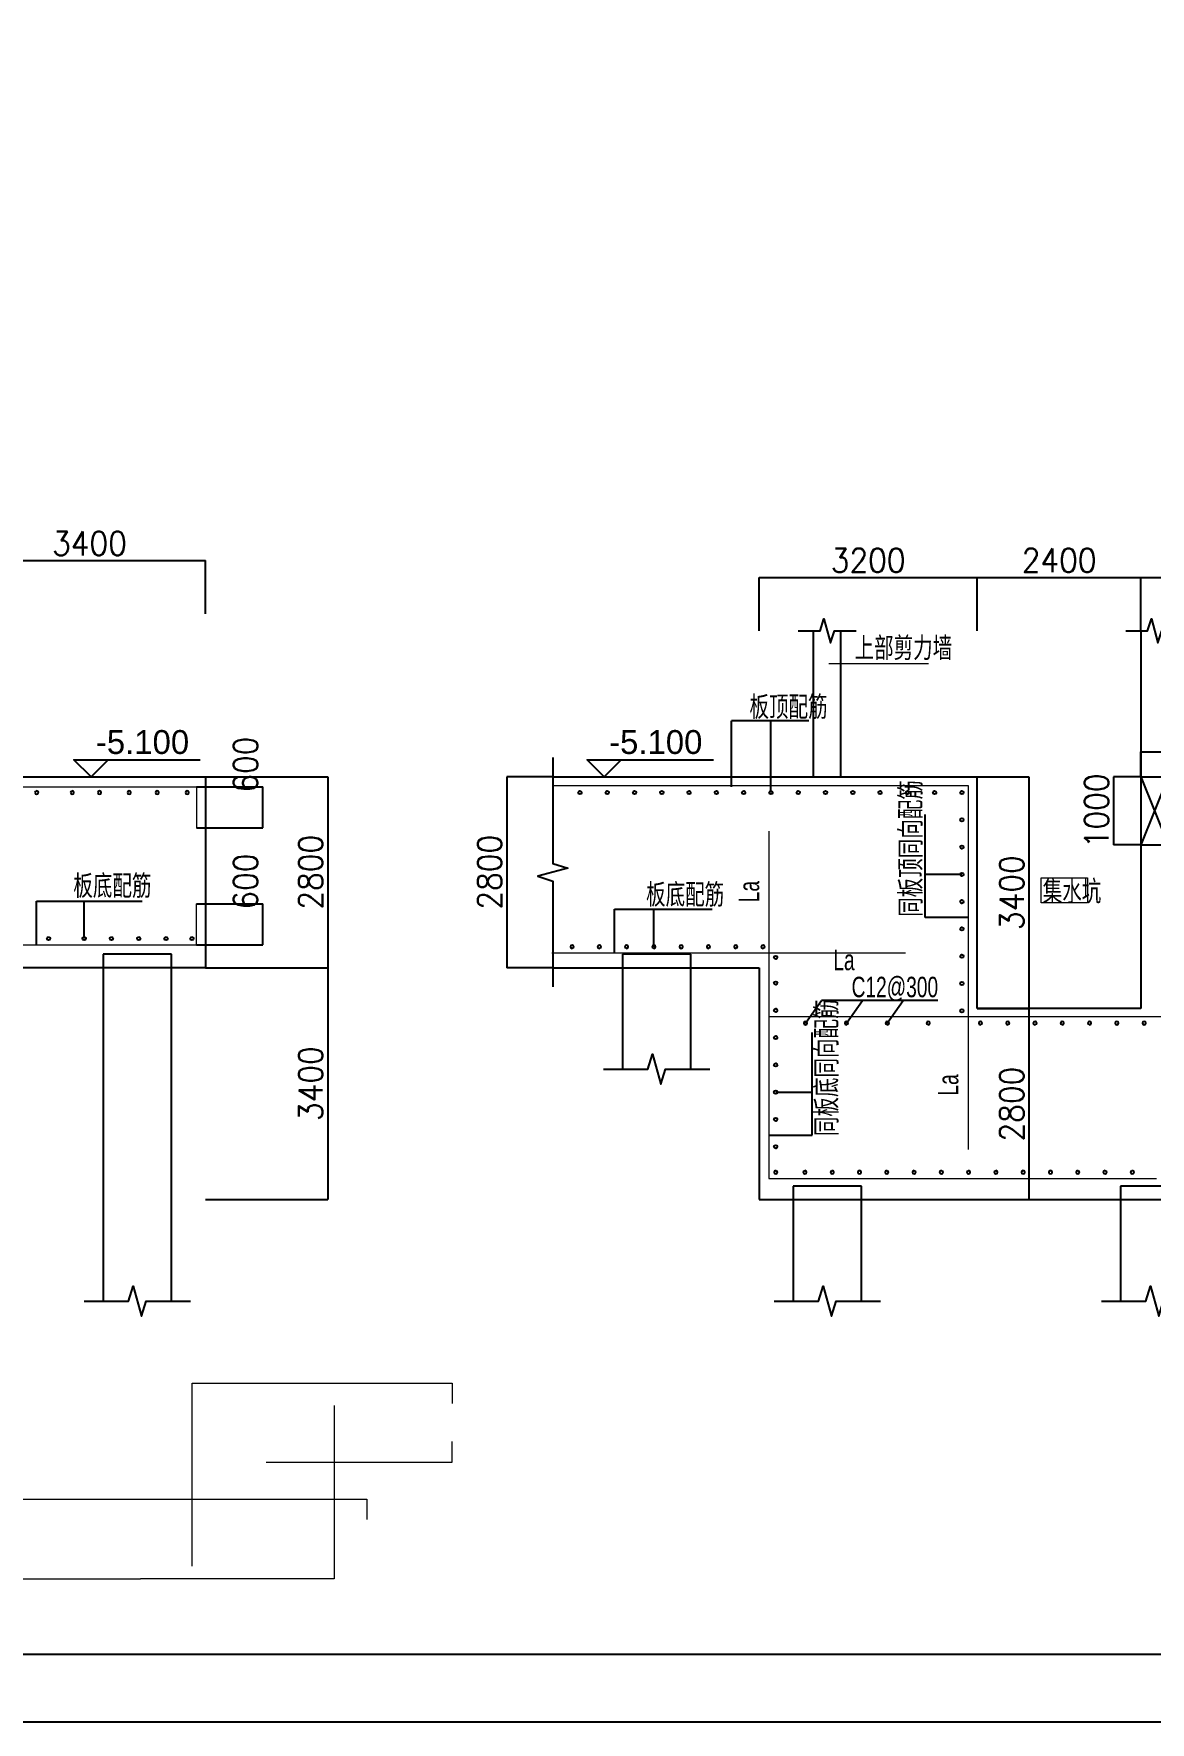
# Model space of a CAD drawing. Extents: x 628064 to 789462, y -248497 to 145317.
# Drawn here: x 698286 to 714656, y -172301 to -147545 of the extents above; entities that cross this region are included whole.
import ezdxf
from ezdxf.enums import TextEntityAlignment as Align

# ---------------------------------------------------------------- set-up
doc = ezdxf.new("R2010")
doc.units = 0
doc.header["$LTSCALE"] = 100
for name, color, linetype in [('1', 3, 'Continuous'), ('1508', 2, 'Continuous'), ('DIM', 3, 'Continuous'), ('HATCH', 254, 'Continuous'), ('THIN', 7, 'Continuous'), ('tk', 7, 'Continuous'), ('基础梁', 7, 'Continuous')]:
    doc.layers.add(name, color=color, linetype=linetype)
doc.layers.add('REIN', color=6, linetype='Continuous', lineweight=18)
doc.styles.get("Standard").update_dxf_attribs({"font": 'standard'})
doc.styles.add('tssd_label', font='tssd_label')
doc.styles.add('tssd_rein', font='tssd_rein')
doc.dimstyles.get("Standard").update_dxf_attribs({"dimtxt": 351, "dimasz": 0.18, "dimexe": 0.18, "dimexo": 0.0625, "dimgap": 0.09, "dimtad": 0, "dimtoh": 1, "dimdec": 0, "dimzin": 0, "dimdsep": 46, "dimcen": 0.09, "dimadec": 0, "dimazin": 0, "dimtfac": 1, "dimtdec": 4, "dimtofl": 0, "dimtmove": 0, "dimatfit": 3, "dimfxl": 250, "dimtolj": 1, "dimtzin": 0, "dimarcsym": 0})

# ---------------------------------------------------------------- blocks, each defined once
blk = doc.blocks.new('*D205')
at = {"layer": 'DIM', "color": 0, "linetype": 'ByBlock', "lineweight": -2}
for p, q in [((700670.7393739333, -158586.9491920976), (701642.3626478162, -158586.9491920976)), ((701642.1826478161, -158586.9491920976), (701642.1826478161, -159186.9491920976)), ((700670.7393739333, -159186.9491920976), (701642.3626478162, -159186.9491920976))]:
    blk.add_line(p, q, dxfattribs=at)
for points in [[(701642.1826478161, -158586.9491920976), (701642.2126203115, -158587.1291920976), (701642.1526753207, -158587.1291920976)], [(701642.1826478161, -159186.9491920976), (701642.1526753207, -159186.7691920976), (701642.2126203115, -159186.7691920976)]]:
    blk.add_solid(points, dxfattribs=at)
at = {"layer": 'DIM', "color": 0, "linetype": 'Continuous', "lineweight": -2, "insert": (701392.182647816, -158261.2091920975), "char_height": 351, "width": 651.2999999999993, "attachment_point": 5, "rotation": 90}
blk.add_mtext('600', dxfattribs=at)
blk = doc.blocks.new('*D721')
at = {"layer": 'DIM', "color": 0, "linetype": 'ByBlock', "lineweight": -2}
for p, q in [((700670.7393739333, -160301.8158677193), (701642.3626478162, -160301.8158677193)), ((701642.1826478161, -160301.8158677193), (701642.1826478161, -160901.8158677194)), ((700670.7393739333, -160901.8158677194), (701642.3626478162, -160901.8158677194))]:
    blk.add_line(p, q, dxfattribs=at)
for points in [[(701642.1826478161, -160301.8158677193), (701642.2126203115, -160301.9958677193), (701642.1526753207, -160301.9958677193)], [(701642.1826478161, -160901.8158677194), (701642.1526753207, -160901.6358677194), (701642.2126203115, -160901.6358677194)]]:
    blk.add_solid(points, dxfattribs=at)
at = {"layer": 'DIM', "color": 0, "linetype": 'Continuous', "lineweight": -2, "insert": (701392.182647816, -159976.0758677192), "char_height": 351, "width": 651.2999999999993, "attachment_point": 5, "rotation": 90}
blk.add_mtext('600', dxfattribs=at)
blk = doc.blocks.new('*D63')
at = {"layer": 'DIM', "color": 0, "linetype": 'ByBlock', "lineweight": -2}
for p, q in [((700803.4603833072, -158438.7297074672), (702596.2041371025, -158438.7297074672)), ((702596.0241371024, -158438.7297074672), (702596.0241371024, -161238.7297074671)), ((700803.4603833072, -161238.7297074671), (702596.2041371025, -161238.7297074671))]:
    blk.add_line(p, q, dxfattribs=at)
for points in [[(702596.0241371024, -158438.7297074672), (702596.0541095978, -158438.9097074672), (702595.994164607, -158438.9097074672)], [(702596.0241371024, -161238.7297074671), (702595.994164607, -161238.5497074671), (702596.0541095978, -161238.5497074671)]]:
    blk.add_solid(points, dxfattribs=at)
at = {"layer": 'DIM', "color": 0, "linetype": 'Continuous', "lineweight": -2, "insert": (702346.0241371025, -159838.729707467), "char_height": 351, "width": 912.5999999999997, "attachment_point": 5, "rotation": 90}
blk.add_mtext('2800', dxfattribs=at)
blk = doc.blocks.new('*D551')
at = {"layer": 'DIM', "color": 0, "linetype": 'ByBlock', "lineweight": -2}
for p, q in [((700803.4603833072, -161238.7297074671), (702596.2041371025, -161238.7297074671)), ((702596.0241371024, -161238.7297074671), (702596.0241371024, -164638.7297074672)), ((700803.4603833072, -164638.7297074672), (702596.2041371025, -164638.7297074672))]:
    blk.add_line(p, q, dxfattribs=at)
for points in [[(702596.0241371024, -161238.7297074671), (702596.0541095978, -161238.9097074671), (702595.994164607, -161238.9097074671)], [(702596.0241371024, -164638.7297074672), (702595.994164607, -164638.5497074672), (702596.0541095978, -164638.5497074672)]]:
    blk.add_solid(points, dxfattribs=at)
at = {"layer": 'DIM', "color": 0, "linetype": 'Continuous', "lineweight": -2, "insert": (702346.0241371025, -162938.729707467), "char_height": 351, "width": 918.4499999999996, "attachment_point": 5, "rotation": 90}
blk.add_mtext('3400', dxfattribs=at)
blk = doc.blocks.new('*D731')
at = {"layer": 'DIM', "color": 0, "linetype": 'ByBlock', "lineweight": -2}
for p, q in [((697403.6118006613, -156048.7262888846), (697403.6118006613, -155267.4544137454)), ((697403.6118006613, -155267.6344137454), (700803.3978833072, -155267.6344137454)), ((700803.3978833072, -156048.7262888846), (700803.3978833072, -155267.4544137454))]:
    blk.add_line(p, q, dxfattribs=at)
for points in [[(697403.6118006613, -155267.6344137454), (697403.7918006614, -155267.60444125), (697403.7918006614, -155267.6643862408)], [(700803.3978833072, -155267.6344137454), (700803.2178833071, -155267.6643862408), (700803.2178833071, -155267.60444125)]]:
    blk.add_solid(points, dxfattribs=at)
at = {"layer": 'DIM', "color": 0, "linetype": 'Continuous', "lineweight": -2, "insert": (699103.5048419842, -155017.6344137454), "char_height": 351, "width": 918.4499999999996, "attachment_point": 5}
blk.add_mtext('3400', dxfattribs=at)
blk = doc.blocks.new('2012122016320528')
at = {"layer": 'HATCH'}
h = blk.add_hatch(dxfattribs=at)
h.set_pattern_fill('ANSI31', color=256, scale=100, style=0)
h.set_pattern_definition([])
h.paths.add_polyline_path([(280.0000000001746, 1708.362348608207), (1279.999940642738, 1708.362348608207), (1279.999940642738, 1907.37915284797), (280.0000000001164, 1907.379152848087)], flags=0)
h = blk.add_hatch(dxfattribs=at)
h.set_pattern_fill('ANSI31', color=256, scale=100, style=0)
h.set_pattern_definition([])
h.paths.add_polyline_path([(280.0000000001164, 1708.362348608207), (280.0000000001164, 220), (649.9999703213688, 220), (719.9999703212524, 440.00000000008), (839.9999703213106, 2.91038e-11), (909.9999703213107, 220), (1279.999940642679, 220), (1279.999940642738, 1708.362348608207)], flags=0)
at = {"layer": '1508', "color": 7}
for p, q in [((280.0000000001164, 1907.379152848094), (280.0000000001164, 219.9999999999927)), ((1279.999940642738, 1907.379152847978), (280.0000000001164, 1907.379152848094)), ((1279.999940642679, 220), (1279.999940642738, 1907.379152847978))]:
    blk.add_line(p, q, dxfattribs=at)
blk.add_lwpolyline([(0, 220), (649.9999703213107, 220), (719.9999703213107, 440), (839.9999703213106, 0), (909.9999703213107, 220), (1559.999940642679, 220)], dxfattribs=at)
blk = doc.blocks.new('*D406')
at = {"layer": 'DIM', "color": 0, "linetype": 'ByBlock', "lineweight": -2}
for p, q in [((714519.9747563675, -158438.7297074672), (714118.9623402399, -158438.7297074672)), ((714119.14234024, -158438.7297074672), (714119.14234024, -159438.7297074671)), ((714519.9747563675, -159438.7297074671), (714118.9623402399, -159438.7297074671))]:
    blk.add_line(p, q, dxfattribs=at)
for points in [[(714119.14234024, -158438.7297074672), (714119.1723127353, -158438.9097074672), (714119.1123677446, -158438.9097074672)], [(714119.14234024, -159438.7297074671), (714119.1123677446, -159438.5497074671), (714119.1723127353, -159438.5497074671)]]:
    blk.add_solid(points, dxfattribs=at)
at = {"layer": 'DIM', "color": 0, "linetype": 'Continuous', "lineweight": -2, "insert": (713869.14234024, -158938.7297074671), "char_height": 351, "width": 807.299999999999, "attachment_point": 5, "rotation": 90}
blk.add_mtext('1000', dxfattribs=at)
blk = doc.blocks.new('*D75')
at = {"layer": 'DIM', "color": 0, "linetype": 'ByBlock', "lineweight": -2}
for p, q in [((714520.0372563675, -158438.6672074672), (714520.0372563675, -158071.8011420507)), ((714520.0372563675, -158071.9811420507), (714920.0372563673, -158071.9811420507)), ((714920.0372563673, -158438.6672074672), (714920.0372563673, -158071.8011420507))]:
    blk.add_line(p, q, dxfattribs=at)
for points in [[(714520.0372563675, -158071.9811420507), (714520.2172563676, -158071.9511695553), (714520.2172563676, -158072.0111145461)], [(714920.0372563673, -158071.9811420507), (714919.8572563672, -158072.0111145461), (714919.8572563672, -158071.9511695553)]]:
    blk.add_solid(points, dxfattribs=at)
at = {"layer": 'DIM', "color": 0, "linetype": 'Continuous', "lineweight": -2, "insert": (715257.4772563671, -157821.9811420507), "char_height": 351, "width": 674.6999999999998, "attachment_point": 5}
blk.add_mtext('400', dxfattribs=at)
blk = doc.blocks.new('*D575')
at = {"layer": 'DIM', "color": 0, "linetype": 'ByBlock', "lineweight": -2}
for p, q in [((708920.0372563674, -156296.907218495), (708920.0372563674, -155515.3520127186)), ((708920.0372563674, -155515.5320127186), (712120.0372563674, -155515.5320127186)), ((712120.0372563674, -156296.907218495), (712120.0372563674, -155515.3520127186))]:
    blk.add_line(p, q, dxfattribs=at)
for points in [[(708920.0372563674, -155515.5320127186), (708920.2172563674, -155515.5020402232), (708920.2172563674, -155515.561985214)], [(712120.0372563674, -155515.5320127186), (712119.8572563673, -155515.561985214), (712119.8572563673, -155515.5020402232)]]:
    blk.add_solid(points, dxfattribs=at)
at = {"layer": 'DIM', "color": 0, "linetype": 'Continuous', "lineweight": -2, "insert": (710520.0372563674, -155265.5320127186), "char_height": 351, "width": 912.5999999999997, "attachment_point": 5}
blk.add_mtext('3200', dxfattribs=at)
blk = doc.blocks.new('*D246')
at = {"layer": 'DIM', "color": 0, "linetype": 'ByBlock', "lineweight": -2}
for p, q in [((712120.0372563674, -156296.907218495), (712120.0372563674, -155515.3520127186)), ((712120.0372563674, -155515.5320127186), (714520.0372563675, -155515.5320127186)), ((714520.0372563675, -156296.907218495), (714520.0372563675, -155515.3520127186))]:
    blk.add_line(p, q, dxfattribs=at)
for points in [[(712120.0372563674, -155515.5320127186), (712120.2172563674, -155515.5020402232), (712120.2172563674, -155515.561985214)], [(714520.0372563675, -155515.5320127186), (714519.8572563675, -155515.561985214), (714519.8572563675, -155515.5020402232)]]:
    blk.add_solid(points, dxfattribs=at)
at = {"layer": 'DIM', "color": 0, "linetype": 'Continuous', "lineweight": -2, "insert": (713320.0372563674, -155265.5320127186), "char_height": 351, "width": 918.4499999999996, "attachment_point": 5}
blk.add_mtext('2400', dxfattribs=at)
blk = doc.blocks.new('*D673')
at = {"layer": 'DIM', "color": 0, "linetype": 'ByBlock', "lineweight": -2}
for p, q in [((714520.0372563675, -156296.907218495), (714520.0372563675, -155515.3520127186)), ((714520.0372563675, -155515.5320127186), (714920.0372563675, -155515.5320127186)), ((714920.0372563675, -156296.907218495), (714920.0372563675, -155515.3520127186))]:
    blk.add_line(p, q, dxfattribs=at)
for points in [[(714520.0372563675, -155515.5320127186), (714520.2172563676, -155515.5020402232), (714520.2172563676, -155515.561985214)], [(714920.0372563675, -155515.5320127186), (714919.8572563675, -155515.561985214), (714919.8572563675, -155515.5020402232)]]:
    blk.add_solid(points, dxfattribs=at)
at = {"layer": 'DIM', "color": 0, "linetype": 'Continuous', "lineweight": -2, "insert": (715257.4772563672, -155265.5320127186), "char_height": 351, "width": 674.6999999999998, "attachment_point": 5}
blk.add_mtext('400', dxfattribs=at)
blk = doc.blocks.new('*D432')
at = {"layer": 'DIM', "color": 0, "linetype": 'ByBlock', "lineweight": -2}
for p, q in [((705894.6556082487, -158438.7297074672), (705220.1882374353, -158438.7297074672)), ((705220.3682374354, -158438.7297074672), (705220.3682374354, -161238.7297074671)), ((705894.6556082487, -161238.7297074671), (705220.1882374353, -161238.7297074671))]:
    blk.add_line(p, q, dxfattribs=at)
for points in [[(705220.3682374354, -158438.7297074672), (705220.3982099307, -158438.9097074672), (705220.33826494, -158438.9097074672)], [(705220.3682374354, -161238.7297074671), (705220.33826494, -161238.5497074671), (705220.3982099307, -161238.5497074671)]]:
    blk.add_solid(points, dxfattribs=at)
at = {"layer": 'DIM', "color": 0, "linetype": 'Continuous', "lineweight": -2, "insert": (704970.3682374354, -159838.729707467), "char_height": 351, "width": 912.5999999999997, "attachment_point": 5, "rotation": 90}
blk.add_mtext('2800', dxfattribs=at)
blk = doc.blocks.new('*D105')
at = {"layer": 'DIM', "color": 0, "linetype": 'ByBlock', "lineweight": -2}
for p, q in [((712120.0997563674, -158438.7297074672), (712875.6966267525, -158438.7297074672)), ((712875.5166267524, -158438.7297074672), (712875.5166267524, -161838.7297074671)), ((712120.0997563674, -161838.7297074671), (712875.6966267525, -161838.7297074671))]:
    blk.add_line(p, q, dxfattribs=at)
for points in [[(712875.5166267524, -158438.7297074672), (712875.5465992478, -158438.9097074672), (712875.486654257, -158438.9097074672)], [(712875.5166267524, -161838.7297074671), (712875.486654257, -161838.5497074671), (712875.5465992478, -161838.5497074671)]]:
    blk.add_solid(points, dxfattribs=at)
at = {"layer": 'DIM', "color": 0, "linetype": 'Continuous', "lineweight": -2, "insert": (712625.5166267523, -160138.729707467), "char_height": 351, "width": 918.4499999999996, "attachment_point": 5, "rotation": 90}
blk.add_mtext('3400', dxfattribs=at)
blk = doc.blocks.new('*D526')
at = {"layer": 'DIM', "color": 0, "linetype": 'ByBlock', "lineweight": -2}
for p, q in [((712120.0997563674, -161838.7297074671), (712875.6966267525, -161838.7297074671)), ((712875.5166267524, -161838.7297074671), (712875.5166267524, -164638.7297074672)), ((712120.0997563674, -164638.7297074672), (712875.6966267525, -164638.7297074672))]:
    blk.add_line(p, q, dxfattribs=at)
for points in [[(712875.5166267524, -161838.7297074671), (712875.5465992478, -161838.9097074671), (712875.486654257, -161838.9097074671)], [(712875.5166267524, -164638.7297074672), (712875.486654257, -164638.5497074672), (712875.5465992478, -164638.5497074672)]]:
    blk.add_solid(points, dxfattribs=at)
at = {"layer": 'DIM', "color": 0, "linetype": 'Continuous', "lineweight": -2, "insert": (712625.5166267523, -163238.729707467), "char_height": 351, "width": 912.5999999999997, "attachment_point": 5, "rotation": 90}
blk.add_mtext('2800', dxfattribs=at)

msp = doc.modelspace()

# ---------------------------------------------------------------- hatches: boundary and pattern name
at = {"layer": 'HATCH'}
h = msp.add_hatch(dxfattribs=at)
h.set_pattern_fill('ANSI31', color=256, scale=100, style=0)
h.set_pattern_definition([])
h.paths.add_polyline_path([(700303.446228181, -161238.7297074671), (700303.446228181, -161038.7297074672), (699303.4462875385, -161038.7297074671), (699303.4462875385, -161238.7297074671)], flags=0)
h = msp.add_hatch(dxfattribs=at)
h.set_pattern_fill('ANSI31', color=256, scale=100, style=0)
h.set_pattern_definition([])
h.paths.add_polyline_path([(700303.446228181, -161238.7297074671), (699303.4462875384, -161238.7297074671), (699303.4462875385, -166127.0920560754), (699673.4462578595, -166127.0920560754), (699743.4462578596, -165907.0920560754), (699863.4462578596, -166347.0920560754), (699933.4462578596, -166127.0920560754), (700303.4462281809, -166127.0920560754)], flags=0)

# ---------------------------------------------------------------- linework, layer by layer
at = {"layer": '1'}
for points in [[(698303.5827548141, -158670.2788822546, 0.9999999999999999), (698353.5827548141, -158670.2788822546, 0.9999999999999999)], [(698825.4495409349, -158670.2788822546, 0.9999999999999999), (698875.4495409349, -158670.2788822546, 0.9999999999999999)], [(699225.4495409349, -158670.2788822546, 0.9999999999999999), (699275.4495409349, -158670.2788822546, 0.9999999999999999)], [(699660.2915559434, -158670.2788822546, 0.9999999999999999), (699710.2915559434, -158670.2788822546, 0.9999999999999999)], [(700070.2431142818, -158670.2788822546, 0.9999999999999999), (700120.2431142818, -158670.2788822546, 0.9999999999999999)], [(700510.0727601773, -158670.2788822546, 0.9999999999999999), (700560.0727601773, -158670.2788822546, 0.9999999999999999)], [(706319.8523848604, -158670.2788822546, -0.9999999999999999), (706269.8523848604, -158670.2788822546, -0.9999999999999999)], [(706719.8523848604, -158670.2788822546, -0.9999999999999999), (706669.8523848604, -158670.2788822546, -0.9999999999999999)], [(707119.8523848604, -158670.2788822546, -0.9999999999999999), (707069.8523848604, -158670.2788822546, -0.9999999999999999)], [(707519.8523848604, -158670.2788822546, -0.9999999999999999), (707469.8523848604, -158670.2788822546, -0.9999999999999999)], [(707919.8523848604, -158670.2788822546, -0.9999999999999999), (707869.8523848604, -158670.2788822546, -0.9999999999999999)], [(708319.8523848604, -158670.2788822546, -0.9999999999999999), (708269.8523848604, -158670.2788822546, -0.9999999999999999)], [(708719.8523848605, -158670.2788822546, -0.9999999999999999), (708669.8523848603, -158670.2788822546, -0.9999999999999999)], [(709119.8523848603, -158670.2788822546, -0.9999999999999999), (709069.8523848605, -158670.2788822546, -0.9999999999999999)], [(709519.8523848605, -158670.2788822546, -0.9999999999999999), (709469.8523848603, -158670.2788822546, -0.9999999999999999)], [(709919.8523848604, -158670.2788822546, -0.9999999999999999), (709869.8523848604, -158670.2788822546, -0.9999999999999999)], [(710319.8523848604, -158670.2788822546, -0.9999999999999999), (710269.8523848604, -158670.2788822546, -0.9999999999999999)], [(710719.8523848604, -158670.2788822546, -0.9999999999999999), (710669.8523848604, -158670.2788822546, -0.9999999999999999)], [(711119.8523848604, -158670.2788822546, -0.9999999999999999), (711069.8523848604, -158670.2788822546, -0.9999999999999999)], [(711519.8523848604, -158670.2788822546, -0.9999999999999999), (711469.8523848604, -158670.2788822546, -0.9999999999999999)], [(711919.8523848604, -158670.2788822546, -0.9999999999999999), (711869.8523848604, -158670.2788822546, -0.9999999999999999)], [(711919.8523848604, -159070.2788822546, -0.9999999999999999), (711869.8523848604, -159070.2788822546, -0.9999999999999999)], [(711919.8523848604, -159470.2788822546, -0.9999999999999999), (711869.8523848604, -159470.2788822546, -0.9999999999999999)], [(711919.8523848604, -159870.2788822546, -0.9999999999999999), (711869.8523848604, -159870.2788822546, -0.9999999999999999)], [(711919.8523848604, -160270.2788822545, -0.9999999999999999), (711869.8523848604, -160270.2788822545, -0.9999999999999999)], [(711919.8523848604, -160670.2788822546, -0.9999999999999999), (711869.8523848604, -160670.2788822546, -0.9999999999999999)], [(698503.1918509038, -160786.8309817722, -0.9999999999999999), (698503.1918509038, -160836.8309817722, -0.9999999999999999)], [(699025.0586370246, -160786.8309817722, -0.9999999999999999), (699025.0586370246, -160836.8309817722, -0.9999999999999999)], [(699425.0586370245, -160786.8309817722, -0.9999999999999999), (699425.0586370245, -160836.8309817722, -0.9999999999999999)], [(699825.0586370246, -160786.8309817722, -0.9999999999999999), (699825.0586370246, -160836.8309817722, -0.9999999999999999)], [(700225.0586370244, -160786.8309817722, -0.9999999999999999), (700225.0586370244, -160836.8309817722, -0.9999999999999999)], [(700605.2340617884, -160786.8309817722, -0.9999999999999999), (700605.2340617884, -160836.8309817722, -0.9999999999999999)], [(706178.4572061249, -160905.9337839908, 0.9999999999999999), (706178.4572061249, -160955.9337839909, 0.9999999999999999)], [(706578.457206125, -160905.9337839908, 0.9999999999999999), (706578.457206125, -160955.9337839909, 0.9999999999999999)], [(706978.4572061249, -160905.9337839908, 0.9999999999999999), (706978.4572061249, -160955.9337839909, 0.9999999999999999)], [(707378.4572061249, -160905.9337839908, 0.9999999999999999), (707378.4572061249, -160955.9337839909, 0.9999999999999999)], [(707778.4572061249, -160905.9337839908, 0.9999999999999999), (707778.4572061249, -160955.9337839909, 0.9999999999999999)], [(708178.4572061249, -160905.9337839908, 0.9999999999999999), (708178.4572061249, -160955.9337839909, 0.9999999999999999)], [(708578.4572061249, -160905.9337839908, 0.9999999999999999), (708578.4572061249, -160955.9337839909, 0.9999999999999999)], [(708978.4572061249, -160905.9337839908, 0.9999999999999999), (708978.4572061249, -160955.9337839909, 0.9999999999999999)], [(709188.9123359367, -161087.8492319976, -0.9999999999999999), (709138.9123359367, -161087.8492319976, -0.9999999999999999)], [(711919.8523848604, -161070.2788822546, -0.9999999999999999), (711869.8523848604, -161070.2788822546, -0.9999999999999999)], [(709188.9123359367, -161463.3462681932, -0.9999999999999999), (709138.9123359367, -161463.3462681932, -0.9999999999999999)], [(711919.8523848604, -161470.2788822546, -0.9999999999999999), (711869.8523848604, -161470.2788822546, -0.9999999999999999)], [(709188.9123359367, -161863.3462681932, -0.9999999999999999), (709138.9123359367, -161863.3462681932, -0.9999999999999999)], [(711919.8523848604, -161870.2788822545, -0.9999999999999999), (711869.8523848604, -161870.2788822545, -0.9999999999999999)], [(709600.7295269704, -162025.1237364745, 0.9999999999999999), (709600.7295269704, -162075.1237364745, 0.9999999999999999)], [(710200.7295269705, -162025.1237364745, 0.9999999999999999), (710200.7295269705, -162075.1237364745, 0.9999999999999999)], [(710800.7295269705, -162025.1237364745, 0.9999999999999999), (710800.7295269705, -162075.1237364745, 0.9999999999999999)], [(711400.7295269704, -162025.1237364745, 0.9999999999999999), (711400.7295269704, -162075.1237364745, 0.9999999999999999)], [(712166.2689831079, -162025.1237364745, 0.9999999999999999), (712166.2689831079, -162075.1237364745, 0.9999999999999999)], [(712566.2689831078, -162025.1237364745, 0.9999999999999999), (712566.2689831078, -162075.1237364745, 0.9999999999999999)], [(712966.2689831079, -162025.1237364745, 0.9999999999999999), (712966.2689831079, -162075.1237364745, 0.9999999999999999)], [(713366.268983108, -162025.1237364745, 0.9999999999999999), (713366.268983108, -162075.1237364745, 0.9999999999999999)], [(713766.2689831079, -162025.1237364745, 0.9999999999999999), (713766.2689831079, -162075.1237364745, 0.9999999999999999)], [(714166.2689831079, -162025.1237364745, 0.9999999999999999), (714166.2689831079, -162075.1237364745, 0.9999999999999999)], [(714566.2689831079, -162025.1237364745, 0.9999999999999999), (714566.2689831079, -162075.1237364745, 0.9999999999999999)], [(709188.9123359367, -162263.3462681932, -0.9999999999999999), (709138.9123359367, -162263.3462681932, -0.9999999999999999)], [(709188.9123359367, -162663.3462681932, -0.9999999999999999), (709138.9123359367, -162663.3462681932, -0.9999999999999999)], [(709188.9123359367, -163063.3462681932, -0.9999999999999999), (709138.9123359367, -163063.3462681932, -0.9999999999999999)], [(709188.9123359367, -163463.3462681932, -0.9999999999999999), (709138.9123359367, -163463.3462681932, -0.9999999999999999)], [(709188.9123359367, -163863.3462681932, -0.9999999999999999), (709138.9123359367, -163863.3462681932, -0.9999999999999999)], [(709165.4575937389, -164212.9149959413, 0.9999999999999999), (709165.4575937389, -164262.9149959413, 0.9999999999999999)], [(709592.8777330872, -164212.9149959413, 0.9999999999999999), (709592.8777330872, -164262.9149959413, 0.9999999999999999)], [(709992.8777330872, -164212.9149959413, 0.9999999999999999), (709992.8777330872, -164262.9149959413, 0.9999999999999999)], [(710392.877733087, -164212.9149959413, 0.9999999999999999), (710392.877733087, -164262.9149959413, 0.9999999999999999)], [(710792.8777330872, -164212.9149959413, 0.9999999999999999), (710792.8777330872, -164262.9149959413, 0.9999999999999999)], [(711192.8777330873, -164212.9149959413, 0.9999999999999999), (711192.8777330873, -164262.9149959413, 0.9999999999999999)], [(711592.877733087, -164212.9149959413, 0.9999999999999999), (711592.877733087, -164262.9149959413, 0.9999999999999999)], [(711992.8777330873, -164212.9149959413, 0.9999999999999999), (711992.8777330873, -164262.9149959413, 0.9999999999999999)], [(712392.877733087, -164212.9149959413, 0.9999999999999999), (712392.877733087, -164262.9149959413, 0.9999999999999999)], [(712792.8777330872, -164212.9149959413, 0.9999999999999999), (712792.8777330872, -164262.9149959413, 0.9999999999999999)], [(713192.877733087, -164212.9149959413, 0.9999999999999999), (713192.877733087, -164262.9149959413, 0.9999999999999999)], [(713592.8777330872, -164212.9149959413, 0.9999999999999999), (713592.8777330872, -164262.9149959413, 0.9999999999999999)], [(713992.877733087, -164212.9149959413, 0.9999999999999999), (713992.877733087, -164262.9149959413, 0.9999999999999999)], [(714392.8777330872, -164212.9149959413, 0.9999999999999999), (714392.8777330872, -164262.9149959413, 0.9999999999999999)]]:
    msp.add_lwpolyline(points, format="xyb", close=True, dxfattribs=at)
at = {"layer": '1508', "color": 7}
for p, q in [((709720.0372563674, -158438.7297074672), (709720.0372563674, -156296.969718495)), ((710120.0372563674, -158438.7297074672), (710120.0372563673, -156296.969718495)), ((714520.0372563675, -156296.969718495), (714520.0372563675, -161838.7297074671)), ((692903.3978833071, -158438.7297074672), (700803.3978833072, -158438.7297074672)), ((700803.3978833072, -158438.7297074672), (700803.3978833072, -161238.7297074671)), ((705894.7181082487, -158438.7297074672), (712120.0372563674, -158438.7297074672)), ((712120.0372563674, -161838.7297074671), (712120.0372563674, -158438.7297074672)), ((714520.0372563675, -158438.7297074672), (714920.0372563675, -158438.7297074672)), ((714520.0372563675, -158438.7297074672), (714920.0372563675, -159438.7297074671)), ((714920.0372563673, -158438.7297074672), (714520.0372563675, -159438.7297074671)), ((714520.0372563675, -159438.7297074671), (714920.0372563675, -159438.7297074671)), ((699303.4462875384, -161038.7297074671), (699303.4462875385, -166127.0920560754)), ((700303.446228181, -161038.7297074672), (699303.4462875384, -161038.7297074671)), ((700303.446228181, -166127.0920560754), (700303.446228181, -161038.7297074672)), ((700803.3978833072, -161238.7297074671), (697403.6118006612, -161238.7297074671)), ((705894.7181082487, -161238.7297074671), (708920.0372563674, -161238.7297074671)), ((708920.0372563674, -161238.7297074671), (708920.0372563674, -164638.7297074672)), ((714520.0372563675, -161838.7297074671), (712120.0372563674, -161838.7297074671)), ((708920.0372563674, -164638.7297074672), (723019.9226889481, -164638.7297074672))]:
    msp.add_line(p, q, dxfattribs=at)
msp.add_lwpolyline([(699023.4462875384, -166127.0920560754), (699673.4462578595, -166127.0920560754), (699743.4462578596, -165907.0920560754), (699863.4462578596, -166347.0920560754), (699933.4462578596, -166127.0920560754), (700583.446228181, -166127.0920560754)], dxfattribs=at)
at = {"layer": 'REIN'}
msp.add_line((711403.2895830908, -156783.2154812812), (709941.6567643463, -156783.2154812812), dxfattribs=at)
for points in [[(693043.7451180617, -163953.6202542036), (693043.7451180617, -158586.9491920976), (700670.6768739333, -158586.9491920976), (700670.6768739333, -159186.9491920976)], [(705894.7181082487, -158565.2193318075), (711984.7082746004, -158565.2193318075), (711984.7082746004, -163903.6414263721)], [(709065.2813316168, -159238.7297074672), (709065.2813316168, -164327.075058164), (714749.0676898918, -164327.075058164)], [(695216.3677254119, -160901.8158677194), (700670.6768739333, -160901.8158677194), (700670.6768739333, -160301.8158677193)], [(705883.1988629298, -161020.918669938), (711065.2813316169, -161020.918669938)], [(709065.2813316168, -161953.6202542036), (722857.7342733084, -161953.6202542036)], [(700606.6733397453, -170013.2435158182), (700606.6733397453, -167329.9079847652), (704420.1392176813, -167329.9079847652), (704420.1392176813, -167629.9079847652)], [(697009.1982851455, -167655.79824245), (697009.1982851455, -170199.9709177984), (699851.0914642828, -170199.9709177984)], [(702692.9846434204, -167655.79824245), (702692.9846434204, -170199.9709177984), (699851.0914642828, -170199.9709177984)], [(701692.9846434206, -168487.341322576), (704420.1392176813, -168487.341322576), (704420.1392176813, -168187.341322576)], [(697485.1341471289, -169330.2272748937), (697485.1341471289, -169030.2272748937), (703168.920505404, -169030.2272748937), (703168.920505404, -169330.2272748937)]]:
    msp.add_lwpolyline(points, dxfattribs=at)
msp.add_lwpolyline([(713055.5227216139, -159919.6757752487), (713735.1281435672, -159919.6757752487), (713735.1281435672, -160289.1169122418), (713055.5227216139, -160289.1169122418)], close=True, dxfattribs=at)
at = {"layer": 'THIN'}
for points in [[(709496.0372563675, -156296.969718495), (709816.0372563675, -156296.969718495), (709872.0372563675, -156120.969718495), (709968.0372563672, -156472.9697184949), (710024.0372563672, -156296.969718495), (710344.0372563672, -156296.969718495)], [(714296.0372563674, -156296.969718495), (714616.0372563675, -156296.969718495), (714672.0372563674, -156120.969718495), (714768.0372563672, -156472.9697184949), (714824.0372563672, -156296.969718495), (715144.0372563673, -156296.969718495)], [(699375.5970610831, -158188.7297074672), (699125.5970610831, -158438.7297074672), (698875.5970610831, -158188.7297074672), (700725.5970610831, -158188.7297074672)], [(705894.7181082487, -158158.7297074671), (705894.7181082487, -159708.7297074671), (706114.7181082488, -159778.7297074671), (705674.7181082489, -159898.7297074671), (705894.7181082487, -159968.7297074672), (705894.7181082487, -161518.7297074671)], [(706900.5994684501, -158188.7297074672), (706650.5994684501, -158438.7297074672), (706400.5994684501, -158188.7297074672), (708250.5994684502, -158188.7297074672)]]:
    msp.add_lwpolyline(points, dxfattribs=at)
at = {"layer": 'tk', "color": 5}
msp.add_lwpolyline([(657905.8456291882, -172301.2088164415), (657905.8456291882, -112901.2088164415), (742005.8456291882, -112901.2088164415), (742005.8456291882, -172301.2088164415)], close=True, dxfattribs=at)
at = {"layer": 'tk'}
msp.add_lwpolyline([(660405.8456291882, -171301.2088164415), (741005.8456291881, -171301.2088164415), (741005.8456291881, -113901.2088164415), (660405.8456291882, -113901.2088164415)], close=True, dxfattribs=at)
at = {"layer": '基础梁'}
for p, q in [((709650.4443563365, -157620.2788822546), (708518.4335429824, -157620.2788822545)), ((708518.4335429824, -158586.9491920976), (708518.4335429824, -157620.2788822545)), ((709094.8523848604, -158670.2788822546), (709094.8523848604, -157620.2788822546)), ((711357.5541176003, -160500.8795427279), (711357.5541176003, -158994.3214065486)), ((711894.8523848604, -159870.2788822546), (711357.5541176003, -159870.2788822546)), ((698326.7730090258, -160261.9389818539), (699877.0979127861, -160261.938981854)), ((698326.7730090258, -160901.8158677194), (698326.7730090258, -160261.9389818539)), ((699025.0586370246, -160811.8309817722), (699025.0586370246, -160261.938981854)), ((706802.0383642468, -160381.0417840725), (708230.4964818866, -160381.0417840726)), ((706802.0383642468, -161020.918669938), (706802.0383642468, -160381.0417840725)), ((707378.4572061249, -160930.9337839908), (707378.4572061249, -160381.0417840726)), ((711979.6900216129, -160500.8795427279), (711357.5541176003, -160500.8795427279)), ((709600.7295269704, -162050.1237364744), (709834.7346230951, -161717.0169532136)), ((711540.5112607247, -161717.0169532136), (709834.7346230951, -161717.0169532136)), ((710200.7295269705, -162050.1237364744), (710434.7346230953, -161717.0169532136)), ((710800.7295269705, -162050.1237364744), (711034.7346230953, -161717.0169532136)), ((709701.2106031968, -163693.9469286665), (709701.2106031968, -162187.3887924872)), ((709163.9123359367, -163063.3462681932), (709701.2106031968, -163063.3462681932)), ((709079.0746991842, -163693.9469286665), (709701.2106031968, -163693.9469286665))]:
    msp.add_line(p, q, dxfattribs=at)

# ---------------------------------------------------------------- block references
at = {"layer": '1508'}
for p in [(706640.0353494372, -162947.0920560754), (709140.0456284758, -166347.0920560754), (713940.03107622, -166347.0920560754)]:
    msp.add_blockref('2012122016320528', p, dxfattribs=at)

# ---------------------------------------------------------------- texts
at = {"layer": 'REIN', "style": 'tssd_label', "width": 0.7}
for s, p in [('上部剪力墙', (710320.6011423407, -156695.6604114628)), ('板顶配筋', (708779.4469065892, -157558.7668579868)), ('板底配筋', (698865.9138965803, -160182.1960834929)), ('集水坑', (713078.9245171467, -160263.1907206762)), ('板底配筋', (707263.4054530198, -160311.0420892484)), ('La', (710009.0354313514, -161274.9612156708)), ('C12@300', (710276.8876317937, -161671.4098434032))]:
    msp.add_text(s, height=300, dxfattribs=at).set_placement(p)
for s, p in [('同板顶同向配筋', (711287.4472378884, -160493.235742578)), ('La', (708922.8117027889, -160278.7066417876)), ('同板底同向配筋', (710053.8552545347, -163708.3998399482)), ('La', (711842.2386457727, -163113.3531346952))]:
    msp.add_text(s, height=300, rotation=90, dxfattribs=at).set_placement(p)
at = {"layer": 'THIN', "style": 'tssd_rein', "width": 0.7}
for height, p, p2 in [(350.2685199591336, (699196.7821606995, -158104.7300736781), (700564.7753247621, -158104.7300736781)), (350.2685199591038, (706721.7845680665, -158104.7300736781), (708089.777732129, -158104.7300736781))]:
    msp.add_text('-5.100', height=height, dxfattribs=at).set_placement(p, p2, align=Align.ALIGNED)

# ---------------------------------------------------------------- dimensions: what is measured, and where the dimension line sits
at = {"layer": 'DIM'}
for base, p1, p2, picture, middle in [((700803.3978833072, -155267.6344137454), (697403.6118006613, -156048.7887888846), (700803.3978833072, -156048.7887888846), '*D731', (699103.5048419842, -155017.6344137454)), ((712120.0372563674, -155515.5320127186), (708920.0372563674, -156296.969718495), (712120.0372563674, -156296.969718495), '*D575', (710520.0372563674, -155265.5320127186)), ((714520.0372563675, -155515.5320127186), (712120.0372563674, -156296.969718495), (714520.0372563675, -156296.969718495), '*D246', (713320.0372563674, -155265.5320127186)), ((714920.0372563675, -155515.5320127186), (714520.0372563675, -156296.969718495), (714920.0372563675, -156296.969718495), '*D673', (714720.0372563673, -155265.5320127186)), ((714920.0372563673, -158071.9811420507), (714520.0372563675, -158438.7297074672), (714920.0372563673, -158438.7297074672), '*D75', (714720.0372563673, -157821.9811420507))]:
    dim = msp.add_linear_dim(base=base, p1=p1, p2=p2, dimstyle='Standard', dxfattribs=at)
    dim.commit()
    dim.dimension.update_dxf_attribs({"geometry": picture, "text_midpoint": middle})
for base, p1, p2, picture, middle in [((701642.1826478161, -159186.9491920976), (700670.6768739333, -158586.9491920976), (700670.6768739333, -159186.9491920976), '*D205', (701392.182647816, -158886.9491920975)), ((714119.14234024, -159438.7297074671), (714520.0372563675, -158438.7297074672), (714520.0372563675, -159438.7297074671), '*D406', (713869.14234024, -158938.7297074671)), ((702596.0241371024, -161238.7297074671), (700803.3978833072, -158438.7297074672), (700803.3978833072, -161238.7297074671), '*D63', (702346.0241371025, -159838.729707467)), ((705220.3682374354, -161238.7297074671), (705894.7181082487, -158438.7297074672), (705894.7181082487, -161238.7297074671), '*D432', (704970.3682374354, -159838.729707467)), ((712875.5166267524, -161838.7297074671), (712120.0372563674, -158438.7297074672), (712120.0372563674, -161838.7297074671), '*D105', (712625.5166267523, -160138.729707467)), ((701642.1826478161, -160901.8158677194), (700670.6768739333, -160301.8158677193), (700670.6768739333, -160901.8158677194), '*D721', (701392.182647816, -160601.8158677192)), ((702596.0241371024, -164638.7297074672), (700803.3978833072, -161238.7297074671), (700803.3978833072, -164638.7297074672), '*D551', (702346.0241371025, -162938.729707467)), ((712875.5166267524, -164638.7297074672), (712120.0372563674, -161838.7297074671), (712120.0372563674, -164638.7297074672), '*D526', (712625.5166267523, -163238.729707467))]:
    dim = msp.add_linear_dim(base=base, p1=p1, p2=p2, angle=90, dimstyle='Standard', dxfattribs=at)
    dim.commit()
    dim.dimension.update_dxf_attribs({"geometry": picture, "text_midpoint": middle})

doc.saveas('drawing.dxf')
